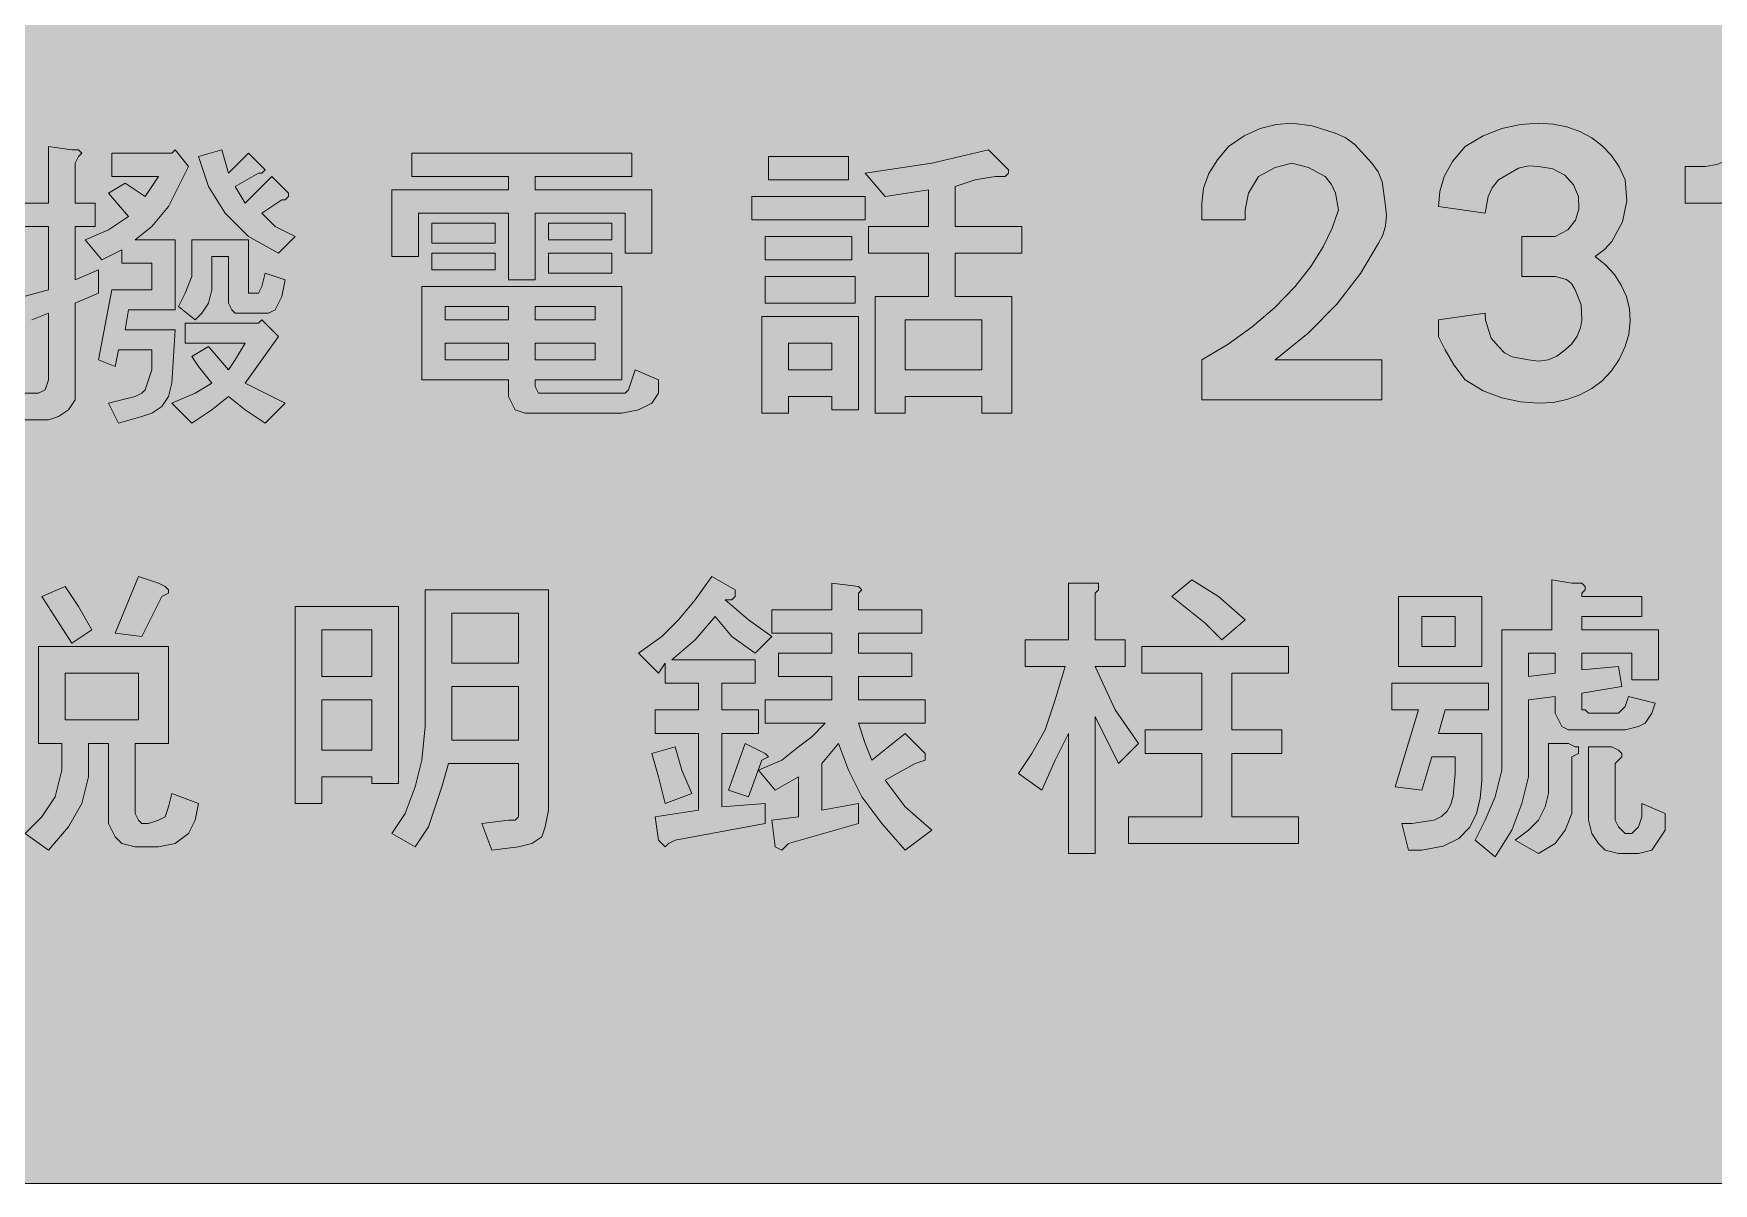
# Model space of a CAD drawing. Header units: metres. Extents: x 10 to 559, y 12 to 260.
# Drawn here: x 253.9 to 344.6, y 12.1 to 74.1 of the extents above; entities that cross this region are included whole.
import ezdxf

# ---------------------------------------------------------------- set-up
doc = ezdxf.new("R2010")
doc.units = ezdxf.units.M
doc.layers.add('FILL_BLUE_0000FF', color=7, linetype='Continuous', true_color=0x0000ff)
doc.layers.add('FILL_WHITE_FFFFFF', color=7, linetype='Continuous', true_color=0xffffff)

msp = doc.modelspace()

# ---------------------------------------------------------------- hatches: boundary and pattern name
at = {"layer": 'FILL_BLUE_0000FF', "true_color": 0x0000ff}
h = msp.add_hatch(color=7, dxfattribs=at)
h.dxf.hatch_style = 1
h.paths.add_polyline_path([(553.87, 259.97), (555.21, 259.58), (556.42, 258.96), (557.46, 258.12), (558.3, 256.98), (558.92, 255.74), (559.31, 254.42), (559.44, 253.08), (559.44, 19.26), (559.4, 17.91), (559.08, 16.56), (558.41, 15.32), (557.46, 14.22), (556.32, 13.28), (555.08, 12.6), (553.76, 12.2), (552.42, 12.06), (17.46, 12.06), (16.12, 12.19), (14.81, 12.6), (13.56, 13.28), (12.42, 14.22), (11.48, 15.36), (10.8, 16.61), (10.4, 17.92), (10.26, 19.26), (10.26, 253.08), (10.4, 254.34), (10.8, 255.6), (11.48, 256.93), (12.42, 258.12), (13.52, 259.04), (14.12, 259.36), (14.76, 259.56), (16.11, 259.97), (17.46, 260.1), (552.42, 260.1), (553.87, 259.97)])
at = {"layer": 'FILL_WHITE_FFFFFF', "true_color": 0xffffff}
h = msp.add_hatch(color=7, dxfattribs=at)
h.dxf.hatch_style = 1
h.paths.add_polyline_path([(316.98, 64.08), (316.98, 64.98), (317.08, 65.79), (317.36, 66.58), (317.82, 67.33), (318.42, 68.04), (319.26, 68.62), (320.13, 69.01), (321, 69.23), (321.84, 69.3), (322.94, 69.16), (324.18, 68.76), (324.72, 68.53), (325.24, 68.15), (326.16, 67.14), (326.5, 66.68), (326.72, 66.13), (326.88, 64.98), (326.95, 64.34), (326.9, 63.76), (326.75, 63.26), (326.52, 62.82), (325.55, 61.18), (324.27, 59.53), (322.72, 57.96), (320.94, 56.52), (326.7, 56.52), (326.7, 54.36), (316.98, 54.36), (316.98, 56.52), (318.4, 57.37), (319.7, 58.3), (320.9, 59.33), (322.02, 60.48), (322.87, 61.56), (323.53, 62.62), (324.02, 63.64), (324.36, 64.62), (324.2, 65.52), (323.98, 65.99), (323.64, 66.42), (322.74, 66.91), (321.84, 67.14), (320.94, 66.91), (320.04, 66.42), (319.5, 65.52), (319.32, 64.62), (319.32, 64.08), (316.98, 64.08)])
h = msp.add_hatch(color=7, dxfattribs=at)
h.dxf.hatch_style = 1
h.paths.add_polyline_path([(332.46, 58.14), (332.6, 57.69), (333, 57.24), (333.33, 56.9), (333.74, 56.68), (334.62, 56.52), (335.16, 56.45), (335.68, 56.52), (336.16, 56.72), (336.6, 57.06), (336.97, 57.39), (337.25, 57.8), (337.44, 58.25), (337.5, 58.68), (337.46, 59.49), (337.14, 60.3), (336.95, 60.64), (336.67, 60.86), (336.06, 61.02), (334.26, 61.02), (334.26, 63.18), (335.88, 63.18), (335.99, 63.18), (336.06, 63.18), (336.74, 63.54), (337.16, 64.06), (337.35, 64.67), (337.32, 65.34), (337.06, 65.97), (336.58, 66.49), (335.93, 66.83), (335.16, 66.96), (334.62, 67), (334.08, 66.87), (333, 66.24), (332.66, 65.81), (332.44, 65.34), (332.28, 64.44), (329.76, 64.8), (329.83, 65.61), (330.07, 66.42), (330.52, 67.23), (331.2, 68.04), (332.17, 68.62), (333.18, 69.01), (334.19, 69.23), (335.16, 69.3), (335.95, 69.25), (336.7, 69.1), (337.4, 68.85), (338.04, 68.51), (338.61, 68.08), (339.11, 67.55), (339.52, 66.94), (339.84, 66.24), (339.94, 65.11), (339.7, 63.97), (339.13, 62.92), (338.72, 62.48), (338.22, 62.1), (338.78, 61.65), (339.26, 61.14), (339.63, 60.56), (339.91, 59.94), (340.07, 59.28), (340.12, 58.61), (340.04, 57.92), (339.84, 57.24), (339.52, 56.54), (339.11, 55.93), (338.61, 55.4), (338.04, 54.97), (337.4, 54.63), (336.7, 54.38), (335.95, 54.23), (335.16, 54.18), (334.19, 54.25), (333.18, 54.47), (332.17, 54.86), (331.2, 55.44), (330.59, 56.25), (330.12, 57.06), (329.76, 57.78), (329.76, 58.68), (332.28, 59.04), (332.3, 58.66), (332.46, 58.14)])
h = msp.add_hatch(color=7, dxfattribs=at)
h.dxf.hatch_style = 1
h.paths.add_polyline_path([(345.6, 54.36), (345.6, 64.98), (343.08, 64.98), (343.08, 66.96), (344.16, 66.96), (344.79, 67.07), (345.42, 67.32), (345.83, 67.86), (345.96, 68.4), (345.96, 69.12), (347.94, 69.12), (347.94, 54.36), (345.6, 54.36)])
h = msp.add_hatch(color=7, dxfattribs=at)
h.dxf.hatch_style = 1
h.paths.add_polyline_path([(255.96, 67.86), (256.32, 67.86), (256.5, 67.68), (256.32, 67.5), (256.14, 67.14), (256.14, 64.98), (257.22, 64.98), (257.22, 63.72), (256.14, 63.72), (256.14, 60.84), (257.4, 61.38), (257.4, 60.12), (256.14, 59.58), (256.14, 54.36), (255.78, 53.82), (255.24, 53.46), (254.7, 53.28), (253.26, 53.28), (252.9, 54.72), (254.16, 54.72), (254.52, 54.9), (254.7, 55.44), (254.7, 59.04), (253.8, 58.68), (253.62, 58.32), (253.44, 58.32), (253.26, 58.5), (252.72, 59.76), (254.7, 60.3), (254.7, 63.72), (253.08, 63.72), (253.08, 64.98), (254.7, 64.98), (254.7, 68.04), (255.96, 67.86)])
h = msp.add_hatch(color=7, dxfattribs=at)
h.dxf.hatch_style = 1
h.paths.add_polyline_path([(261.36, 67.68), (261.54, 67.86), (262.26, 66.96), (261.18, 64.8), (260.28, 63.72), (259.38, 63), (261.54, 63), (261.54, 59.22), (259.02, 59.22), (258.84, 58.14), (261.54, 58.14), (261.36, 55.26), (261.18, 54.54), (260.82, 54), (260.28, 53.64), (259.74, 53.46), (258.48, 53.1), (257.94, 54.18), (259.38, 54.54), (259.74, 54.72), (259.92, 54.9), (260.28, 55.98), (260.28, 57.06), (258.48, 57.06), (258.3, 56.16), (257.4, 56.52), (258.12, 60.3), (260.28, 60.3), (260.28, 61.74), (258.66, 61.74), (258.66, 62.46), (257.58, 61.92), (256.68, 63), (257.94, 63.54), (259.02, 64.26), (257.94, 65.52), (258.84, 66.06), (259.92, 65.34), (260.64, 66.42), (258.12, 66.42), (258.12, 67.68), (261.36, 67.68)])
h = msp.add_hatch(color=7, dxfattribs=at)
h.dxf.hatch_style = 1
h.paths.add_polyline_path([(264.42, 66.6), (265.5, 67.68), (266.4, 66.78), (266.22, 66.6), (266.04, 66.6), (264.78, 65.88), (265.32, 64.98), (266.76, 66.42), (267.48, 65.7), (267.66, 65.52), (267.66, 65.34), (267.48, 65.16), (267.3, 65.16), (266.22, 64.44), (266.94, 63.72), (268.02, 63.18), (267.12, 62.28), (265.5, 63.18), (264.24, 64.44), (263.34, 65.88), (262.8, 67.5), (264.06, 67.86), (264.42, 66.6)])
h = msp.add_hatch(color=7, dxfattribs=at)
h.dxf.hatch_style = 1
h.paths.add_polyline_path([(286.2, 67.68), (286.2, 66.42), (280.98, 66.42), (280.98, 65.7), (287.28, 65.7), (287.28, 62.28), (285.84, 62.28), (285.84, 64.44), (280.98, 64.44), (280.98, 60.84), (279.54, 60.84), (279.54, 64.44), (274.68, 64.44), (274.68, 62.1), (273.24, 62.1), (273.24, 65.7), (279.54, 65.7), (279.54, 66.42), (274.32, 66.42), (274.32, 67.68), (286.2, 67.68)])
h = msp.add_hatch(color=7, dxfattribs=at)
h.dxf.hatch_style = 1
h.paths.add_polyline_path([(297.9, 67.5), (297.9, 66.24), (293.58, 66.24), (293.58, 67.5), (297.9, 67.5)])
h = msp.add_hatch(color=7, dxfattribs=at)
h.dxf.hatch_style = 1
h.paths.add_polyline_path([(305.46, 67.86), (306.36, 66.96), (306.54, 66.78), (306.54, 66.6), (306.36, 66.42), (305.82, 66.42), (304.74, 66.24), (303.66, 65.88), (303.66, 63.72), (307.26, 63.72), (307.26, 62.28), (303.66, 62.28), (303.66, 59.94), (306.72, 59.94), (306.72, 53.64), (305.1, 53.64), (305.1, 54.54), (300.96, 54.54), (300.96, 53.64), (299.34, 53.64), (299.34, 59.94), (302.22, 59.94), (302.22, 62.28), (298.98, 62.28), (298.98, 63.72), (302.22, 63.72), (302.22, 65.7), (299.88, 65.34), (298.8, 66.6), (302.4, 67.14), (305.46, 67.86)])
h.paths.add_polyline_path([(305.1, 58.68), (300.96, 58.68), (300.96, 55.98), (305.1, 55.98), (305.1, 58.68)], flags=16)
h = msp.add_hatch(color=7, dxfattribs=at)
h.dxf.hatch_style = 1
h.paths.add_polyline_path([(298.8, 65.34), (298.8, 64.08), (292.68, 64.08), (292.68, 65.34), (298.8, 65.34)])
h = msp.add_hatch(color=7, dxfattribs=at)
h.dxf.hatch_style = 1
h.paths.add_polyline_path([(278.82, 63.9), (278.82, 62.82), (275.4, 62.82), (275.4, 63.9), (278.82, 63.9)])
h = msp.add_hatch(color=7, dxfattribs=at)
h.dxf.hatch_style = 1
h.paths.add_polyline_path([(285.12, 63.9), (285.12, 63), (281.7, 63), (281.7, 63.9), (285.12, 63.9)])
h = msp.add_hatch(color=7, dxfattribs=at)
h.dxf.hatch_style = 1
h.paths.add_polyline_path([(265.5, 60.48), (265.5, 60.12), (266.04, 60.12), (266.22, 60.48), (266.4, 61.2), (267.48, 60.84), (267.3, 59.94), (266.94, 59.22), (266.58, 59.04), (264.78, 59.04), (264.6, 59.22), (264.42, 59.58), (264.42, 62.1), (263.52, 62.1), (263.52, 60.3), (263.34, 59.58), (262.98, 59.04), (262.62, 58.68), (261.72, 59.4), (262.08, 60.12), (262.44, 61.02), (262.44, 63), (265.5, 63), (265.5, 60.48)])
h = msp.add_hatch(color=7, dxfattribs=at)
h.dxf.hatch_style = 1
h.paths.add_polyline_path([(298.08, 63.18), (298.08, 61.92), (293.4, 61.92), (293.4, 63.18), (298.08, 63.18)])
h = msp.add_hatch(color=7, dxfattribs=at)
h.dxf.hatch_style = 1
h.paths.add_polyline_path([(278.82, 62.28), (278.82, 61.38), (275.4, 61.38), (275.4, 62.28), (278.82, 62.28)])
h = msp.add_hatch(color=7, dxfattribs=at)
h.dxf.hatch_style = 1
h.paths.add_polyline_path([(285.12, 62.28), (285.12, 61.2), (281.7, 61.2), (281.7, 62.28), (285.12, 62.28)])
h = msp.add_hatch(color=7, dxfattribs=at)
h.dxf.hatch_style = 1
h.paths.add_polyline_path([(298.26, 61.02), (298.26, 59.58), (293.4, 59.58), (293.4, 61.02), (298.26, 61.02)])
h = msp.add_hatch(color=7, dxfattribs=at)
h.dxf.hatch_style = 1
h.paths.add_polyline_path([(281.16, 54.72), (285.84, 54.72), (286.02, 54.9), (286.38, 55.98), (287.64, 55.44), (287.64, 54.72), (287.28, 54.18), (286.56, 53.82), (285.66, 53.64), (280.44, 53.64), (279.9, 53.82), (279.72, 54.18), (279.54, 54.54), (279.54, 55.44), (274.86, 55.44), (274.86, 60.48), (285.66, 60.48), (285.66, 55.44), (280.98, 55.44), (280.98, 55.08), (281.16, 54.72)])
h.paths.add_polyline_path([(284.22, 58.68), (284.22, 59.4), (280.98, 59.4), (280.98, 58.68), (284.22, 58.68)], flags=16)
h.paths.add_polyline_path([(276.12, 58.68), (279.54, 58.68), (279.54, 59.4), (276.12, 59.4), (276.12, 58.68)], flags=16)
h.paths.add_polyline_path([(280.98, 57.42), (280.98, 56.52), (284.22, 56.52), (284.22, 57.42), (280.98, 57.42)], flags=16)
h.paths.add_polyline_path([(279.54, 57.42), (276.12, 57.42), (276.12, 56.52), (279.54, 56.52), (279.54, 57.42)], flags=16)
h = msp.add_hatch(color=7, dxfattribs=at)
h.dxf.hatch_style = 1
h.paths.add_polyline_path([(266.04, 58.5), (266.22, 58.68), (267.12, 57.78), (265.32, 55.26), (267.48, 54.18), (266.4, 53.1), (265.32, 53.82), (264.42, 54.54), (263.52, 53.82), (262.44, 53.1), (261.36, 54.18), (262.62, 54.72), (263.52, 55.26), (262.8, 56.16), (262.44, 56.7), (263.34, 57.24), (264.42, 55.98), (264.78, 56.52), (265.32, 57.42), (262.08, 57.42), (262.08, 58.5), (266.04, 58.5)])
h = msp.add_hatch(color=7, dxfattribs=at)
h.dxf.hatch_style = 1
h.paths.add_polyline_path([(298.44, 58.86), (298.44, 53.82), (297, 53.82), (297, 54.54), (294.66, 54.54), (294.66, 53.64), (293.22, 53.64), (293.22, 58.86), (298.44, 58.86)])
h.paths.add_polyline_path([(297, 57.42), (294.66, 57.42), (294.66, 55.98), (297, 55.98), (297, 57.42)], flags=16)
h = msp.add_hatch(color=7, dxfattribs=at)
h.dxf.hatch_style = 1
h.paths.add_polyline_path([(259.56, 44.82), (260.64, 44.46), (261, 44.28), (261.18, 44.1), (261.18, 43.92), (260.82, 43.74), (259.74, 41.58), (258.3, 41.76), (259.56, 44.82)])
h = msp.add_hatch(color=7, dxfattribs=at)
h.dxf.hatch_style = 1
h.paths.add_polyline_path([(287.82, 41.58), (288.72, 42.48), (289.62, 43.56), (290.52, 44.82), (291.78, 44.1), (291.78, 43.74), (291.6, 43.56), (291.24, 43.56), (292.5, 42.48), (293.76, 41.58), (292.86, 40.68), (291.6, 41.58), (290.7, 42.66), (289.62, 41.4), (288.36, 40.32), (292.86, 40.32), (292.86, 39.06), (291.06, 39.06), (291.06, 37.62), (293.04, 37.62), (293.04, 36.36), (291.06, 36.36), (291.06, 32.4), (293.4, 32.58), (293.4, 31.5), (288.54, 30.6), (288.18, 30.42), (288, 30.24), (287.82, 30.42), (287.64, 30.6), (287.46, 31.86), (289.8, 32.22), (289.8, 36.36), (287.46, 36.36), (287.46, 37.62), (289.8, 37.62), (289.8, 39.06), (288, 39.06), (288, 40.14), (287.64, 39.6), (286.56, 40.68), (287.82, 41.58)])
h = msp.add_hatch(color=7, dxfattribs=at)
h.dxf.hatch_style = 1
h.paths.add_polyline_path([(297, 43.02), (297, 44.46), (298.44, 44.28), (298.62, 44.1), (298.44, 43.92), (298.44, 43.02), (301.86, 43.02), (301.86, 41.76), (298.44, 41.76), (298.44, 40.68), (301.32, 40.68), (301.32, 39.42), (298.44, 39.42), (298.44, 38.16), (302.04, 38.16), (302.04, 36.9), (298.44, 36.9), (298.8, 35.82), (299.16, 34.92), (300.96, 36.36), (302.04, 35.28), (302.04, 34.92), (301.5, 34.74), (299.88, 33.84), (300.96, 32.4), (302.4, 31.14), (300.96, 30.06), (299.7, 31.5), (298.62, 32.94), (297.9, 34.38), (297.36, 35.82), (296.46, 34.74), (296.46, 32.22), (298.44, 32.58), (298.44, 31.5), (294.66, 30.42), (294.3, 30.06), (293.94, 30.24), (293.76, 31.68), (295.2, 31.86), (295.2, 34.02), (293.94, 33.3), (293.04, 34.38), (294.3, 34.92), (295.2, 35.64), (295.92, 36.18), (296.64, 36.9), (293.4, 36.9), (293.4, 38.16), (297, 38.16), (297, 39.42), (294.12, 39.42), (294.12, 40.68), (297, 40.68), (297, 41.76), (293.76, 41.76), (293.76, 43.02), (297, 43.02)])
h = msp.add_hatch(color=7, dxfattribs=at)
h.dxf.hatch_style = 1
h.paths.add_polyline_path([(311.04, 44.46), (311.4, 44.46), (311.4, 44.1), (311.22, 43.92), (311.22, 41.4), (312.84, 41.4), (312.84, 39.96), (311.22, 39.96), (312.3, 37.62), (313.56, 35.82), (312.48, 34.74), (311.22, 37.26), (311.22, 29.88), (309.78, 29.88), (309.78, 36.36), (309.06, 34.92), (308.34, 33.3), (307.08, 34.2), (307.8, 35.28), (308.52, 36.54), (309.06, 38.16), (309.6, 39.96), (307.44, 39.96), (307.44, 41.4), (309.78, 41.4), (309.78, 44.46), (311.04, 44.46)])
h = msp.add_hatch(color=7, dxfattribs=at)
h.dxf.hatch_style = 1
h.paths.add_polyline_path([(317.88, 43.74), (319.32, 42.48), (318.06, 41.4), (317.16, 42.3), (315.36, 43.74), (316.44, 44.64), (317.88, 43.74)])
h = msp.add_hatch(color=7, dxfattribs=at)
h.dxf.hatch_style = 1
h.paths.add_polyline_path([(335.88, 44.64), (336.96, 44.46), (337.5, 44.46), (337.68, 44.28), (337.68, 44.1), (337.5, 43.92), (337.5, 43.74), (340.74, 43.74), (340.74, 42.66), (337.5, 42.66), (337.5, 41.94), (341.64, 41.94), (341.64, 39.24), (340.2, 39.24), (340.2, 40.68), (337.5, 40.68), (337.5, 39.78), (339.48, 39.96), (339.66, 38.88), (337.5, 38.52), (337.5, 37.62), (337.68, 37.62), (337.86, 37.44), (339.48, 37.44), (339.84, 37.8), (340.02, 38.34), (341.46, 37.98), (341.28, 37.44), (340.92, 36.9), (340.56, 36.72), (339.84, 36.54), (336.78, 36.54), (336.42, 36.72), (336.24, 37.08), (336.06, 37.44), (336.06, 38.34), (334.62, 38.16), (334.62, 34.02), (334.26, 32.58), (333.72, 31.14), (332.82, 29.7), (331.74, 30.6), (332.28, 31.68), (332.82, 32.94), (333.18, 34.38), (333.18, 41.94), (335.88, 41.94), (335.88, 44.64)])
h.paths.add_polyline_path([(336.06, 40.68), (334.62, 40.68), (334.62, 39.42), (336.06, 39.6), (336.06, 40.68)], flags=16)
h = msp.add_hatch(color=7, dxfattribs=at)
h.dxf.hatch_style = 1
h.paths.add_polyline_path([(254.34, 43.74), (255.6, 44.28), (256.32, 43.2), (257.04, 41.94), (255.96, 41.22), (254.34, 43.74)])
h = msp.add_hatch(color=7, dxfattribs=at)
h.dxf.hatch_style = 1
h.paths.add_polyline_path([(281.52, 31.32), (281.34, 30.78), (280.8, 30.42), (280.08, 30.24), (278.64, 30.06), (278.1, 31.5), (279.54, 31.68), (279.9, 31.68), (280.08, 31.86), (280.08, 34.74), (276.3, 34.74), (275.94, 33.48), (275.22, 31.32), (274.5, 30.24), (273.24, 30.96), (273.96, 32.04), (274.5, 33.48), (274.86, 34.92), (275.04, 36.72), (275.04, 44.1), (281.7, 44.1), (281.7, 32.22), (281.52, 31.32)])
h.paths.add_polyline_path([(276.48, 42.84), (276.48, 40.14), (280.08, 40.14), (280.08, 42.84), (276.48, 42.84)], flags=16)
h.paths.add_polyline_path([(280.08, 38.88), (276.48, 38.88), (276.48, 36), (280.08, 36), (280.08, 38.88)], flags=16)
h = msp.add_hatch(color=7, dxfattribs=at)
h.dxf.hatch_style = 1
h.paths.add_polyline_path([(332.1, 39.96), (327.6, 39.96), (327.6, 43.74), (332.1, 43.74), (332.1, 39.96)])
h.paths.add_polyline_path([(330.66, 42.66), (328.86, 42.66), (328.86, 41.04), (330.66, 41.04), (330.66, 42.66)], flags=16)
h = msp.add_hatch(color=7, dxfattribs=at)
h.dxf.hatch_style = 1
h.paths.add_polyline_path([(272.16, 33.66), (272.16, 34.02), (269.46, 34.02), (269.46, 32.58), (268.02, 32.58), (268.02, 43.2), (273.6, 43.2), (273.6, 33.66), (272.16, 33.66)])
h.paths.add_polyline_path([(269.46, 41.94), (269.46, 39.42), (272.16, 39.42), (272.16, 41.94), (269.46, 41.94)], flags=16)
h.paths.add_polyline_path([(272.16, 38.16), (269.46, 38.16), (269.46, 35.46), (272.16, 35.46), (272.16, 38.16)], flags=16)
h = msp.add_hatch(color=7, dxfattribs=at)
h.dxf.hatch_style = 1
h.paths.add_polyline_path([(261.18, 41.04), (261.18, 35.82), (259.38, 35.82), (259.38, 32.04), (259.56, 31.68), (259.74, 31.5), (260.1, 31.5), (260.64, 31.68), (261, 31.86), (261.18, 32.4), (261.36, 33.12), (262.8, 32.58), (262.62, 31.68), (262.26, 30.96), (261.54, 30.42), (260.64, 30.24), (259.38, 30.24), (258.66, 30.42), (258.3, 30.78), (257.94, 31.5), (257.94, 35.82), (256.86, 35.82), (256.86, 34.02), (256.5, 32.58), (255.78, 31.32), (254.7, 30.06), (253.44, 30.96), (254.34, 31.86), (255.06, 32.94), (255.42, 34.38), (255.42, 35.82), (254.16, 35.82), (254.16, 41.04), (261.18, 41.04)])
h.paths.add_polyline_path([(259.56, 39.6), (255.6, 39.6), (255.6, 37.08), (259.56, 37.08), (259.56, 39.6)], flags=16)
h = msp.add_hatch(color=7, dxfattribs=at)
h.dxf.hatch_style = 1
h.paths.add_polyline_path([(321.66, 41.04), (321.66, 39.6), (318.6, 39.6), (318.6, 36.54), (321.3, 36.54), (321.3, 35.28), (318.6, 35.28), (318.6, 31.86), (322.2, 31.86), (322.2, 30.42), (313.02, 30.42), (313.02, 31.86), (316.98, 31.86), (316.98, 35.28), (313.92, 35.28), (313.92, 36.54), (316.98, 36.54), (316.98, 39.6), (313.74, 39.6), (313.74, 41.04), (321.66, 41.04)])
h = msp.add_hatch(color=7, dxfattribs=at)
h.dxf.hatch_style = 1
h.paths.add_polyline_path([(332.46, 39.06), (332.46, 37.62), (330.12, 37.62), (329.76, 36.36), (332.1, 36.36), (332.1, 35.82), (332.1, 33.8), (332.02, 32.86), (331.81, 32.01), (331.44, 31.27), (330.86, 30.68), (330.01, 30.27), (328.86, 30.06), (328.14, 30.06), (327.78, 31.5), (328.32, 31.5), (329.52, 31.68), (329.93, 31.87), (330.23, 32.15), (330.43, 32.51), (330.56, 32.97), (330.66, 34.2), (330.66, 35.1), (329.4, 35.1), (328.86, 33.3), (327.42, 33.48), (328.68, 37.62), (327.24, 37.62), (327.24, 39.06), (332.46, 39.06)])
h = msp.add_hatch(color=7, dxfattribs=at)
h.dxf.hatch_style = 1
h.paths.add_polyline_path([(288.9, 34.38), (289.44, 33.12), (288, 32.58), (287.64, 34.02), (287.28, 35.28), (288.54, 35.64), (288.9, 34.38)])
h = msp.add_hatch(color=7, dxfattribs=at)
h.dxf.hatch_style = 1
h.paths.add_polyline_path([(292.32, 35.82), (293.4, 35.28), (293.58, 35.1), (293.22, 34.92), (292.5, 32.94), (291.42, 33.3), (292.32, 35.82)])
h = msp.add_hatch(color=7, dxfattribs=at)
h.dxf.hatch_style = 1
h.paths.add_polyline_path([(334.62, 31.14), (335.16, 31.68), (335.52, 32.4), (335.7, 33.12), (335.7, 35.82), (336.78, 35.82), (337.14, 35.64), (337.32, 35.64), (337.32, 35.28), (336.96, 35.1), (336.96, 32.04), (336.6, 31.14), (336.06, 30.42), (335.16, 29.88), (333.9, 30.6), (334.62, 31.14)])
h = msp.add_hatch(color=7, dxfattribs=at)
h.dxf.hatch_style = 1
h.paths.add_polyline_path([(339.12, 35.64), (339.48, 35.46), (339.66, 35.28), (339.66, 35.1), (339.3, 34.74), (339.3, 31.68), (339.48, 31.32), (339.84, 30.96), (340.2, 30.96), (340.56, 31.32), (340.74, 31.86), (340.74, 32.58), (342, 32.04), (342, 31.14), (341.28, 30.06), (340.56, 29.88), (339.48, 29.88), (338.76, 30.06), (338.4, 30.42), (338.04, 30.96), (337.86, 31.68), (337.86, 35.64), (339.12, 35.64)])

# ---------------------------------------------------------------- linework, layer by layer
at = {"layer": 'FILL_BLUE_0000FF', "lineweight": 0, "true_color": 0x0000ff}
msp.add_lwpolyline([(552.42, 12.06), (17.46, 12.06), (16.12, 12.19), (14.81, 12.6), (13.56, 13.28), (12.42, 14.22), (11.48, 15.36), (10.8, 16.61), (10.4, 17.92), (10.26, 19.26), (10.26, 253.08), (10.4, 254.34), (10.8, 255.6), (11.48, 256.93), (12.42, 258.12), (13.52, 259.04), (14.12, 259.36), (14.76, 259.56), (16.11, 259.97), (17.46, 260.1), (552.42, 260.1)], dxfattribs=at)
at = {"layer": 'FILL_WHITE_FFFFFF', "lineweight": 0, "true_color": 0xffffff}
for points in [[(316.98, 64.08), (316.98, 64.98), (317.08, 65.79), (317.36, 66.58), (317.82, 67.33), (318.42, 68.04), (319.26, 68.62), (320.13, 69.01), (321, 69.23), (321.84, 69.3), (322.94, 69.16), (324.18, 68.76), (324.72, 68.53), (325.24, 68.15), (326.16, 67.14), (326.5, 66.68), (326.72, 66.13), (326.88, 64.98), (326.95, 64.34), (326.9, 63.76), (326.75, 63.26), (326.52, 62.82), (325.55, 61.18), (324.27, 59.53), (322.72, 57.96), (320.94, 56.52), (326.7, 56.52), (326.7, 54.36), (316.98, 54.36), (316.98, 56.52), (318.4, 57.37), (319.7, 58.3), (320.9, 59.33), (322.02, 60.48), (322.87, 61.56), (323.53, 62.62), (324.02, 63.64), (324.36, 64.62), (324.2, 65.52), (323.98, 65.99), (323.64, 66.42), (322.74, 66.91), (321.84, 67.14), (320.94, 66.91), (320.04, 66.42), (319.5, 65.52), (319.32, 64.62), (319.32, 64.08)], [(332.46, 58.14), (332.6, 57.69), (333, 57.24), (333.33, 56.9), (333.74, 56.68), (334.62, 56.52), (335.16, 56.45), (335.68, 56.52), (336.16, 56.72), (336.6, 57.06), (336.97, 57.39), (337.25, 57.8), (337.44, 58.25), (337.5, 58.68), (337.46, 59.49), (337.14, 60.3), (336.95, 60.64), (336.67, 60.86), (336.06, 61.02), (334.26, 61.02), (334.26, 63.18), (335.88, 63.18), (335.99, 63.18), (336.06, 63.18), (336.74, 63.54), (337.16, 64.06), (337.35, 64.67), (337.32, 65.34), (337.06, 65.97), (336.58, 66.49), (335.93, 66.83), (335.16, 66.96), (334.62, 67), (334.08, 66.87), (333, 66.24), (332.66, 65.81), (332.44, 65.34), (332.28, 64.44), (329.76, 64.8), (329.83, 65.61), (330.07, 66.42), (330.52, 67.23), (331.2, 68.04), (332.17, 68.62), (333.18, 69.01), (334.19, 69.23), (335.16, 69.3), (335.95, 69.25), (336.7, 69.1), (337.4, 68.85), (338.04, 68.51), (338.61, 68.08), (339.11, 67.55), (339.52, 66.94), (339.84, 66.24), (339.94, 65.11), (339.7, 63.97), (339.13, 62.92), (338.72, 62.48), (338.22, 62.1), (338.78, 61.65), (339.26, 61.14), (339.63, 60.56), (339.91, 59.94), (340.07, 59.28), (340.12, 58.61), (340.04, 57.92), (339.84, 57.24), (339.52, 56.54), (339.11, 55.93), (338.61, 55.4), (338.04, 54.97), (337.4, 54.63), (336.7, 54.38), (335.95, 54.23), (335.16, 54.18), (334.19, 54.25), (333.18, 54.47), (332.17, 54.86), (331.2, 55.44), (330.59, 56.25), (330.12, 57.06), (329.76, 57.78), (329.76, 58.68), (332.28, 59.04), (332.3, 58.66)], [(345.6, 54.36), (345.6, 64.98), (343.08, 64.98), (343.08, 66.96), (344.16, 66.96), (344.79, 67.07), (345.42, 67.32), (345.83, 67.86), (345.96, 68.4), (345.96, 69.12), (347.94, 69.12), (347.94, 54.36)], [(261.36, 67.68), (261.54, 67.86), (262.26, 66.96), (261.18, 64.8), (260.28, 63.72), (259.38, 63), (261.54, 63), (261.54, 59.22), (259.02, 59.22), (258.84, 58.14), (261.54, 58.14), (261.36, 55.26), (261.18, 54.54), (260.82, 54), (260.28, 53.64), (259.74, 53.46), (258.48, 53.1), (257.94, 54.18), (259.38, 54.54), (259.74, 54.72), (259.92, 54.9), (260.28, 55.98), (260.28, 57.06), (258.48, 57.06), (258.3, 56.16), (257.4, 56.52), (258.12, 60.3), (260.28, 60.3), (260.28, 61.74), (258.66, 61.74), (258.66, 62.46), (257.58, 61.92), (256.68, 63), (257.94, 63.54), (259.02, 64.26), (257.94, 65.52), (258.84, 66.06), (259.92, 65.34), (260.64, 66.42), (258.12, 66.42), (258.12, 67.68)], [(264.42, 66.6), (265.5, 67.68), (266.4, 66.78), (266.22, 66.6), (266.04, 66.6), (264.78, 65.88), (265.32, 64.98), (266.76, 66.42), (267.48, 65.7), (267.66, 65.52), (267.66, 65.34), (267.48, 65.16), (267.3, 65.16), (266.22, 64.44), (266.94, 63.72), (268.02, 63.18), (267.12, 62.28), (265.5, 63.18), (264.24, 64.44), (263.34, 65.88), (262.8, 67.5), (264.06, 67.86)], [(286.2, 67.68), (286.2, 66.42), (280.98, 66.42), (280.98, 65.7), (287.28, 65.7), (287.28, 62.28), (285.84, 62.28), (285.84, 64.44), (280.98, 64.44), (280.98, 60.84), (279.54, 60.84), (279.54, 64.44), (274.68, 64.44), (274.68, 62.1), (273.24, 62.1), (273.24, 65.7), (279.54, 65.7), (279.54, 66.42), (274.32, 66.42), (274.32, 67.68)], [(297.9, 67.5), (297.9, 66.24), (293.58, 66.24), (293.58, 67.5)], [(305.46, 67.86), (306.36, 66.96), (306.54, 66.78), (306.54, 66.6), (306.36, 66.42), (305.82, 66.42), (304.74, 66.24), (303.66, 65.88), (303.66, 63.72), (307.26, 63.72), (307.26, 62.28), (303.66, 62.28), (303.66, 59.94), (306.72, 59.94), (306.72, 53.64), (305.1, 53.64), (305.1, 54.54), (300.96, 54.54), (300.96, 53.64), (299.34, 53.64), (299.34, 59.94), (302.22, 59.94), (302.22, 62.28), (298.98, 62.28), (298.98, 63.72), (302.22, 63.72), (302.22, 65.7), (299.88, 65.34), (298.8, 66.6), (302.4, 67.14)], [(298.8, 65.34), (298.8, 64.08), (292.68, 64.08), (292.68, 65.34)], [(278.82, 63.9), (278.82, 62.82), (275.4, 62.82), (275.4, 63.9)], [(285.12, 63.9), (285.12, 63), (281.7, 63), (281.7, 63.9)], [(265.5, 60.48), (265.5, 60.12), (266.04, 60.12), (266.22, 60.48), (266.4, 61.2), (267.48, 60.84), (267.3, 59.94), (266.94, 59.22), (266.58, 59.04), (264.78, 59.04), (264.6, 59.22), (264.42, 59.58), (264.42, 62.1), (263.52, 62.1), (263.52, 60.3), (263.34, 59.58), (262.98, 59.04), (262.62, 58.68), (261.72, 59.4), (262.08, 60.12), (262.44, 61.02), (262.44, 63), (265.5, 63)], [(298.08, 63.18), (298.08, 61.92), (293.4, 61.92), (293.4, 63.18)], [(278.82, 62.28), (278.82, 61.38), (275.4, 61.38), (275.4, 62.28)], [(285.12, 62.28), (285.12, 61.2), (281.7, 61.2), (281.7, 62.28)], [(298.26, 61.02), (298.26, 59.58), (293.4, 59.58), (293.4, 61.02)], [(281.16, 54.72), (285.84, 54.72), (286.02, 54.9), (286.38, 55.98), (287.64, 55.44), (287.64, 54.72), (287.28, 54.18), (286.56, 53.82), (285.66, 53.64), (280.44, 53.64), (279.9, 53.82), (279.72, 54.18), (279.54, 54.54), (279.54, 55.44), (274.86, 55.44), (274.86, 60.48), (285.66, 60.48), (285.66, 55.44), (280.98, 55.44), (280.98, 55.08)], [(276.12, 58.68), (279.54, 58.68), (279.54, 59.4), (276.12, 59.4)], [(284.22, 58.68), (284.22, 59.4), (280.98, 59.4), (280.98, 58.68)], [(266.04, 58.5), (266.22, 58.68), (267.12, 57.78), (265.32, 55.26), (267.48, 54.18), (266.4, 53.1), (265.32, 53.82), (264.42, 54.54), (263.52, 53.82), (262.44, 53.1), (261.36, 54.18), (262.62, 54.72), (263.52, 55.26), (262.8, 56.16), (262.44, 56.7), (263.34, 57.24), (264.42, 55.98), (264.78, 56.52), (265.32, 57.42), (262.08, 57.42), (262.08, 58.5)], [(298.44, 58.86), (298.44, 53.82), (297, 53.82), (297, 54.54), (294.66, 54.54), (294.66, 53.64), (293.22, 53.64), (293.22, 58.86)], [(305.1, 58.68), (300.96, 58.68), (300.96, 55.98), (305.1, 55.98)], [(279.54, 57.42), (276.12, 57.42), (276.12, 56.52), (279.54, 56.52)], [(280.98, 57.42), (280.98, 56.52), (284.22, 56.52), (284.22, 57.42)], [(297, 57.42), (294.66, 57.42), (294.66, 55.98), (297, 55.98)], [(259.56, 44.82), (260.64, 44.46), (261, 44.28), (261.18, 44.1), (261.18, 43.92), (260.82, 43.74), (259.74, 41.58), (258.3, 41.76)], [(287.82, 41.58), (288.72, 42.48), (289.62, 43.56), (290.52, 44.82), (291.78, 44.1), (291.78, 43.74), (291.6, 43.56), (291.24, 43.56), (292.5, 42.48), (293.76, 41.58), (292.86, 40.68), (291.6, 41.58), (290.7, 42.66), (289.62, 41.4), (288.36, 40.32), (292.86, 40.32), (292.86, 39.06), (291.06, 39.06), (291.06, 37.62), (293.04, 37.62), (293.04, 36.36), (291.06, 36.36), (291.06, 32.4), (293.4, 32.58), (293.4, 31.5), (288.54, 30.6), (288.18, 30.42), (288, 30.24), (287.82, 30.42), (287.64, 30.6), (287.46, 31.86), (289.8, 32.22), (289.8, 36.36), (287.46, 36.36), (287.46, 37.62), (289.8, 37.62), (289.8, 39.06), (288, 39.06), (288, 40.14), (287.64, 39.6), (286.56, 40.68)], [(297, 43.02), (297, 44.46), (298.44, 44.28), (298.62, 44.1), (298.44, 43.92), (298.44, 43.02), (301.86, 43.02), (301.86, 41.76), (298.44, 41.76), (298.44, 40.68), (301.32, 40.68), (301.32, 39.42), (298.44, 39.42), (298.44, 38.16), (302.04, 38.16), (302.04, 36.9), (298.44, 36.9), (298.8, 35.82), (299.16, 34.92), (300.96, 36.36), (302.04, 35.28), (302.04, 34.92), (301.5, 34.74), (299.88, 33.84), (300.96, 32.4), (302.4, 31.14), (300.96, 30.06), (299.7, 31.5), (298.62, 32.94), (297.9, 34.38), (297.36, 35.82), (296.46, 34.74), (296.46, 32.22), (298.44, 32.58), (298.44, 31.5), (294.66, 30.42), (294.3, 30.06), (293.94, 30.24), (293.76, 31.68), (295.2, 31.86), (295.2, 34.02), (293.94, 33.3), (293.04, 34.38), (294.3, 34.92), (295.2, 35.64), (295.92, 36.18), (296.64, 36.9), (293.4, 36.9), (293.4, 38.16), (297, 38.16), (297, 39.42), (294.12, 39.42), (294.12, 40.68), (297, 40.68), (297, 41.76), (293.76, 41.76), (293.76, 43.02)], [(311.04, 44.46), (311.4, 44.46), (311.4, 44.1), (311.22, 43.92), (311.22, 41.4), (312.84, 41.4), (312.84, 39.96), (311.22, 39.96), (312.3, 37.62), (313.56, 35.82), (312.48, 34.74), (311.22, 37.26), (311.22, 29.88), (309.78, 29.88), (309.78, 36.36), (309.06, 34.92), (308.34, 33.3), (307.08, 34.2), (307.8, 35.28), (308.52, 36.54), (309.06, 38.16), (309.6, 39.96), (307.44, 39.96), (307.44, 41.4), (309.78, 41.4), (309.78, 44.46)], [(317.88, 43.74), (319.32, 42.48), (318.06, 41.4), (317.16, 42.3), (315.36, 43.74), (316.44, 44.64)], [(335.88, 44.64), (336.96, 44.46), (337.5, 44.46), (337.68, 44.28), (337.68, 44.1), (337.5, 43.92), (337.5, 43.74), (340.74, 43.74), (340.74, 42.66), (337.5, 42.66), (337.5, 41.94), (341.64, 41.94), (341.64, 39.24), (340.2, 39.24), (340.2, 40.68), (337.5, 40.68), (337.5, 39.78), (339.48, 39.96), (339.66, 38.88), (337.5, 38.52), (337.5, 37.62), (337.68, 37.62), (337.86, 37.44), (339.48, 37.44), (339.84, 37.8), (340.02, 38.34), (341.46, 37.98), (341.28, 37.44), (340.92, 36.9), (340.56, 36.72), (339.84, 36.54), (336.78, 36.54), (336.42, 36.72), (336.24, 37.08), (336.06, 37.44), (336.06, 38.34), (334.62, 38.16), (334.62, 34.02), (334.26, 32.58), (333.72, 31.14), (332.82, 29.7), (331.74, 30.6), (332.28, 31.68), (332.82, 32.94), (333.18, 34.38), (333.18, 41.94), (335.88, 41.94)], [(254.34, 43.74), (255.6, 44.28), (256.32, 43.2), (257.04, 41.94), (255.96, 41.22)], [(281.52, 31.32), (281.34, 30.78), (280.8, 30.42), (280.08, 30.24), (278.64, 30.06), (278.1, 31.5), (279.54, 31.68), (279.9, 31.68), (280.08, 31.86), (280.08, 34.74), (276.3, 34.74), (275.94, 33.48), (275.22, 31.32), (274.5, 30.24), (273.24, 30.96), (273.96, 32.04), (274.5, 33.48), (274.86, 34.92), (275.04, 36.72), (275.04, 44.1), (281.7, 44.1), (281.7, 32.22)], [(332.1, 39.96), (327.6, 39.96), (327.6, 43.74), (332.1, 43.74)], [(272.16, 33.66), (272.16, 34.02), (269.46, 34.02), (269.46, 32.58), (268.02, 32.58), (268.02, 43.2), (273.6, 43.2), (273.6, 33.66)], [(276.48, 42.84), (276.48, 40.14), (280.08, 40.14), (280.08, 42.84)], [(330.66, 42.66), (328.86, 42.66), (328.86, 41.04), (330.66, 41.04)], [(269.46, 41.94), (269.46, 39.42), (272.16, 39.42), (272.16, 41.94)], [(261.18, 41.04), (261.18, 35.82), (259.38, 35.82), (259.38, 32.04), (259.56, 31.68), (259.74, 31.5), (260.1, 31.5), (260.64, 31.68), (261, 31.86), (261.18, 32.4), (261.36, 33.12), (262.8, 32.58), (262.62, 31.68), (262.26, 30.96), (261.54, 30.42), (260.64, 30.24), (259.38, 30.24), (258.66, 30.42), (258.3, 30.78), (257.94, 31.5), (257.94, 35.82), (256.86, 35.82), (256.86, 34.02), (256.5, 32.58), (255.78, 31.32), (254.7, 30.06), (253.44, 30.96), (254.34, 31.86), (255.06, 32.94), (255.42, 34.38), (255.42, 35.82), (254.16, 35.82), (254.16, 41.04)], [(321.66, 41.04), (321.66, 39.6), (318.6, 39.6), (318.6, 36.54), (321.3, 36.54), (321.3, 35.28), (318.6, 35.28), (318.6, 31.86), (322.2, 31.86), (322.2, 30.42), (313.02, 30.42), (313.02, 31.86), (316.98, 31.86), (316.98, 35.28), (313.92, 35.28), (313.92, 36.54), (316.98, 36.54), (316.98, 39.6), (313.74, 39.6), (313.74, 41.04)], [(336.06, 40.68), (334.62, 40.68), (334.62, 39.42), (336.06, 39.6)], [(259.56, 39.6), (255.6, 39.6), (255.6, 37.08), (259.56, 37.08)], [(332.46, 39.06), (332.46, 37.62), (330.12, 37.62), (329.76, 36.36), (332.1, 36.36), (332.1, 35.82), (332.1, 33.8), (332.02, 32.86), (331.81, 32.01), (331.44, 31.27), (330.86, 30.68), (330.01, 30.27), (328.86, 30.06), (328.14, 30.06), (327.78, 31.5), (328.32, 31.5), (329.52, 31.68), (329.93, 31.87), (330.23, 32.15), (330.43, 32.51), (330.56, 32.97), (330.66, 34.2), (330.66, 35.1), (329.4, 35.1), (328.86, 33.3), (327.42, 33.48), (328.68, 37.62), (327.24, 37.62), (327.24, 39.06)], [(272.16, 38.16), (269.46, 38.16), (269.46, 35.46), (272.16, 35.46)], [(280.08, 38.88), (276.48, 38.88), (276.48, 36), (280.08, 36)], [(288.9, 34.38), (289.44, 33.12), (288, 32.58), (287.64, 34.02), (287.28, 35.28), (288.54, 35.64)], [(292.32, 35.82), (293.4, 35.28), (293.58, 35.1), (293.22, 34.92), (292.5, 32.94), (291.42, 33.3)], [(334.62, 31.14), (335.16, 31.68), (335.52, 32.4), (335.7, 33.12), (335.7, 35.82), (336.78, 35.82), (337.14, 35.64), (337.32, 35.64), (337.32, 35.28), (336.96, 35.1), (336.96, 32.04), (336.6, 31.14), (336.06, 30.42), (335.16, 29.88), (333.9, 30.6)], [(339.12, 35.64), (339.48, 35.46), (339.66, 35.28), (339.66, 35.1), (339.3, 34.74), (339.3, 31.68), (339.48, 31.32), (339.84, 30.96), (340.2, 30.96), (340.56, 31.32), (340.74, 31.86), (340.74, 32.58), (342, 32.04), (342, 31.14), (341.28, 30.06), (340.56, 29.88), (339.48, 29.88), (338.76, 30.06), (338.4, 30.42), (338.04, 30.96), (337.86, 31.68), (337.86, 35.64)]]:
    msp.add_lwpolyline(points, close=True, dxfattribs=at)
for points in [[(253.08, 64.98), (254.7, 64.98), (254.7, 68.04), (255.96, 67.86), (256.32, 67.86), (256.5, 67.68), (256.32, 67.5), (256.14, 67.14), (256.14, 64.98), (257.22, 64.98), (257.22, 63.72), (256.14, 63.72), (256.14, 60.84), (257.4, 61.38), (257.4, 60.12), (256.14, 59.58), (256.14, 54.36), (255.78, 53.82), (255.24, 53.46), (254.7, 53.28), (253.26, 53.28)], [(252.72, 59.76), (254.7, 60.3), (254.7, 63.72), (253.08, 63.72)], [(252.9, 54.72), (254.16, 54.72), (254.52, 54.9), (254.7, 55.44), (254.7, 59.04), (253.8, 58.68)]]:
    msp.add_lwpolyline(points, dxfattribs=at)

doc.saveas('drawing.dxf')
